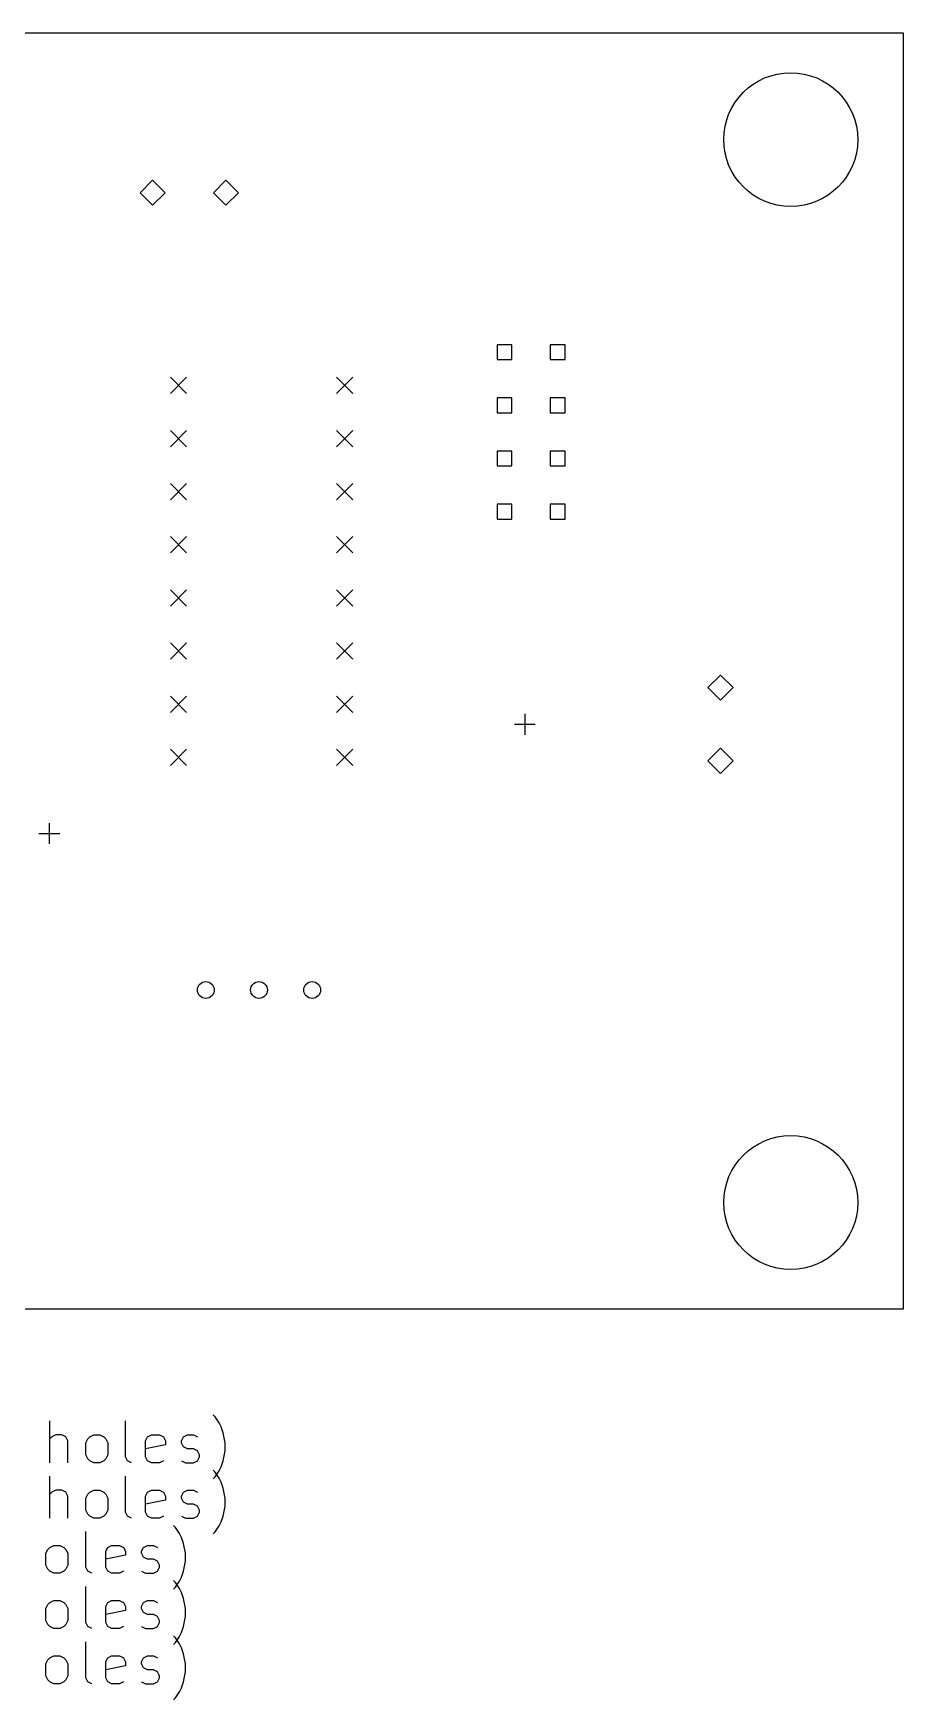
# Model space of a CAD drawing. Extents: x 1.55 to 4.85, y -6.92 to -3.79.
# Drawn here: x 3.208 to 4.845, y -6.923 to -3.788 of the extents above; entities that cross this region are included whole.
import ezdxf

# ---------------------------------------------------------------- set-up
doc = ezdxf.new("R2010")
doc.units = 0
doc.header["$MEASUREMENT"] = 0
doc.layers.add('BLACK', color=7, linetype='CONTINUOUS')

msp = doc.modelspace()

# ---------------------------------------------------------------- linework, layer by layer
at = {"layer": 'BLACK', "linetype": 'CONTINUOUS'}
for p, q in [((4.84508, -3.7876), (1.59508, -3.7876)), ((4.84508, -6.1876), (4.84508, -3.7876)), ((3.43268, -4.06398), (3.40906, -4.0876)), ((3.4563, -4.0876), (3.43268, -4.06398)), ((3.57047, -4.06398), (3.54685, -4.0876)), ((3.59409, -4.0876), (3.57047, -4.06398)), ((3.40906, -4.0876), (3.43268, -4.11122)), ((3.43268, -4.11122), (3.4563, -4.0876)), ((3.54685, -4.0876), (3.57047, -4.11122)), ((3.57047, -4.11122), (3.59409, -4.0876)), ((4.10821, -4.37368), (4.08037, -4.37368)), ((4.08037, -4.37368), (4.08037, -4.40152)), ((4.10821, -4.40152), (4.10821, -4.37368)), ((4.20821, -4.37368), (4.18037, -4.37368)), ((4.18037, -4.37368), (4.18037, -4.40152)), ((4.20821, -4.40152), (4.20821, -4.37368)), ((4.08037, -4.40152), (4.10821, -4.40152)), ((4.18037, -4.40152), (4.20821, -4.40152)), ((3.46594, -4.43465), (3.49665, -4.46535)), ((3.49665, -4.43465), (3.46594, -4.46535)), ((3.77854, -4.43465), (3.80925, -4.46535)), ((3.80925, -4.43465), (3.77854, -4.46535)), ((4.10821, -4.47368), (4.08037, -4.47368)), ((4.08037, -4.47368), (4.08037, -4.50152)), ((4.10821, -4.50152), (4.10821, -4.47368)), ((4.20821, -4.47368), (4.18037, -4.47368)), ((4.18037, -4.47368), (4.18037, -4.50152)), ((4.20821, -4.50152), (4.20821, -4.47368)), ((4.08037, -4.50152), (4.10821, -4.50152)), ((4.18037, -4.50152), (4.20821, -4.50152)), ((3.46594, -4.53465), (3.49665, -4.56535)), ((3.49665, -4.53465), (3.46594, -4.56535)), ((3.77854, -4.53465), (3.80925, -4.56535)), ((3.80925, -4.53465), (3.77854, -4.56535)), ((4.10821, -4.57368), (4.08037, -4.57368)), ((4.08037, -4.57368), (4.08037, -4.60152)), ((4.10821, -4.60152), (4.10821, -4.57368)), ((4.20821, -4.57368), (4.18037, -4.57368)), ((4.18037, -4.57368), (4.18037, -4.60152)), ((4.20821, -4.60152), (4.20821, -4.57368)), ((4.08037, -4.60152), (4.10821, -4.60152)), ((4.18037, -4.60152), (4.20821, -4.60152)), ((3.46594, -4.63465), (3.49665, -4.66535)), ((3.49665, -4.63465), (3.46594, -4.66535)), ((3.77854, -4.63465), (3.80925, -4.66535)), ((3.80925, -4.63465), (3.77854, -4.66535)), ((4.10821, -4.67368), (4.08037, -4.67368)), ((4.08037, -4.67368), (4.08037, -4.70152)), ((4.08037, -4.70152), (4.10821, -4.70152)), ((4.10821, -4.70152), (4.10821, -4.67368)), ((4.20821, -4.67368), (4.18037, -4.67368)), ((4.18037, -4.67368), (4.18037, -4.70152)), ((4.18037, -4.70152), (4.20821, -4.70152)), ((4.20821, -4.70152), (4.20821, -4.67368)), ((3.46594, -4.73465), (3.49665, -4.76535)), ((3.49665, -4.73465), (3.46594, -4.76535)), ((3.77854, -4.73465), (3.80925, -4.76535)), ((3.80925, -4.73465), (3.77854, -4.76535)), ((3.46594, -4.83465), (3.49665, -4.86535)), ((3.49665, -4.83465), (3.46594, -4.86535)), ((3.77854, -4.83465), (3.80925, -4.86535)), ((3.80925, -4.83465), (3.77854, -4.86535)), ((3.46594, -4.93465), (3.49665, -4.96535)), ((3.49665, -4.93465), (3.46594, -4.96535)), ((3.77854, -4.93465), (3.80925, -4.96535)), ((3.80925, -4.93465), (3.77854, -4.96535)), ((4.50059, -4.99508), (4.47697, -5.0187)), ((4.52421, -5.0187), (4.50059, -4.99508)), ((3.46594, -5.03465), (3.49665, -5.06535)), ((3.49665, -5.03465), (3.46594, -5.06535)), ((3.77854, -5.03465), (3.80925, -5.06535)), ((3.80925, -5.03465), (3.77854, -5.06535)), ((4.47697, -5.0187), (4.50059, -5.04232)), ((4.50059, -5.04232), (4.52421, -5.0187)), ((4.13268, -5.06791), (4.13268, -5.10728)), ((4.11299, -5.0876), (4.15236, -5.0876)), ((3.46594, -5.13465), (3.49665, -5.16535)), ((3.49665, -5.13465), (3.46594, -5.16535)), ((3.77854, -5.13465), (3.80925, -5.16535)), ((3.80925, -5.13465), (3.77854, -5.16535)), ((4.50059, -5.13287), (4.47697, -5.1565)), ((4.52421, -5.1565), (4.50059, -5.13287)), ((4.47697, -5.1565), (4.50059, -5.18012)), ((4.50059, -5.18012), (4.52421, -5.1565)), ((3.2185, -5.29311), (3.25787, -5.29311)), ((3.23819, -5.27343), (3.23819, -5.3128)), ((1.59508, -6.1876), (4.84508, -6.1876)), ((3.55055, -6.39092), (3.5468, -6.38717)), ((3.55805, -6.40217), (3.55055, -6.39092)), ((3.23934, -6.47716), (3.23934, -6.39842)), ((3.25059, -6.42466), (3.24309, -6.42841)), ((3.26184, -6.42466), (3.25059, -6.42466)), ((3.26934, -6.42841), (3.26184, -6.42466)), ((3.31433, -6.42841), (3.32183, -6.42466)), ((3.32183, -6.42466), (3.33308, -6.42466)), ((3.33308, -6.42466), (3.34058, -6.42841)), ((3.38182, -6.46591), (3.38182, -6.39842)), ((3.42307, -6.42841), (3.43057, -6.42466)), ((3.43057, -6.42466), (3.44557, -6.42466)), ((3.44557, -6.42466), (3.45307, -6.42841)), ((3.49056, -6.42841), (3.49806, -6.42466)), ((3.49806, -6.42466), (3.50931, -6.42466)), ((3.50931, -6.42466), (3.51681, -6.42841)), ((3.5618, -6.40966), (3.55805, -6.40217)), ((3.56555, -6.42091), (3.5618, -6.40966)), ((3.5693, -6.43966), (3.56555, -6.42091)), ((3.24309, -6.42841), (3.23934, -6.43216)), ((3.27309, -6.43591), (3.26934, -6.42841)), ((3.27309, -6.47716), (3.27309, -6.43591)), ((3.30683, -6.43966), (3.31058, -6.43216)), ((3.30683, -6.46216), (3.30683, -6.43966)), ((3.31058, -6.43216), (3.31433, -6.42841)), ((3.34058, -6.42841), (3.34433, -6.43216)), ((3.34433, -6.43216), (3.34808, -6.43966)), ((3.34808, -6.43966), (3.34808, -6.46216)), ((3.41932, -6.43591), (3.42307, -6.42841)), ((3.41932, -6.46591), (3.41932, -6.43591)), ((3.45681, -6.44341), (3.41932, -6.45091)), ((3.45307, -6.42841), (3.45681, -6.43591)), ((3.45681, -6.43591), (3.45681, -6.44341)), ((3.48681, -6.43591), (3.49056, -6.42841)), ((3.48681, -6.43966), (3.48681, -6.43591)), ((3.49056, -6.44716), (3.48681, -6.43966)), ((3.49806, -6.45091), (3.49056, -6.44716)), ((3.50931, -6.45091), (3.49806, -6.45091)), ((3.51681, -6.45466), (3.50931, -6.45091)), ((3.52056, -6.46216), (3.51681, -6.45466)), ((3.56555, -6.47341), (3.5693, -6.45466)), ((3.5693, -6.45466), (3.5693, -6.43966)), ((3.31058, -6.46966), (3.30683, -6.46216)), ((3.31433, -6.47341), (3.31058, -6.46966)), ((3.32183, -6.47716), (3.31433, -6.47341)), ((3.33308, -6.47716), (3.32183, -6.47716)), ((3.34058, -6.47341), (3.33308, -6.47716)), ((3.34433, -6.46966), (3.34058, -6.47341)), ((3.34808, -6.46216), (3.34433, -6.46966)), ((3.38557, -6.47341), (3.38182, -6.46591)), ((3.39307, -6.47716), (3.38557, -6.47341)), ((3.42307, -6.47341), (3.41932, -6.46591)), ((3.43057, -6.47716), (3.42307, -6.47341)), ((3.44557, -6.47716), (3.43057, -6.47716)), ((3.45307, -6.47341), (3.44557, -6.47716)), ((3.48681, -6.47341), (3.49431, -6.47716)), ((3.49431, -6.47716), (3.50931, -6.47716)), ((3.50931, -6.47716), (3.51681, -6.47341)), ((3.51681, -6.47341), (3.52056, -6.46591)), ((3.52056, -6.46591), (3.52056, -6.46216)), ((3.55805, -6.49215), (3.5618, -6.48466)), ((3.5618, -6.48466), (3.56555, -6.47341)), ((3.23934, -6.58109), (3.23934, -6.50235)), ((3.38182, -6.56984), (3.38182, -6.50235)), ((3.55055, -6.49485), (3.5468, -6.4911)), ((3.5468, -6.50715), (3.55055, -6.5034)), ((3.55055, -6.5034), (3.55805, -6.49215)), ((3.55805, -6.5061), (3.55055, -6.49485)), ((3.5618, -6.5136), (3.55805, -6.5061)), ((3.56555, -6.52485), (3.5618, -6.5136)), ((3.24309, -6.53235), (3.23934, -6.5361)), ((3.25059, -6.5286), (3.24309, -6.53235)), ((3.26184, -6.5286), (3.25059, -6.5286)), ((3.26934, -6.53235), (3.26184, -6.5286)), ((3.27309, -6.53985), (3.26934, -6.53235)), ((3.27309, -6.58109), (3.27309, -6.53985)), ((3.30683, -6.5436), (3.31058, -6.5361)), ((3.30683, -6.56609), (3.30683, -6.5436)), ((3.31058, -6.5361), (3.31433, -6.53235)), ((3.31433, -6.53235), (3.32183, -6.5286)), ((3.32183, -6.5286), (3.33308, -6.5286)), ((3.33308, -6.5286), (3.34058, -6.53235)), ((3.34058, -6.53235), (3.34433, -6.5361)), ((3.34433, -6.5361), (3.34808, -6.5436)), ((3.34808, -6.5436), (3.34808, -6.56609)), ((3.41932, -6.53985), (3.42307, -6.53235)), ((3.41932, -6.56984), (3.41932, -6.53985)), ((3.45681, -6.54735), (3.41932, -6.55485)), ((3.42307, -6.53235), (3.43057, -6.5286)), ((3.43057, -6.5286), (3.44557, -6.5286)), ((3.44557, -6.5286), (3.45307, -6.53235)), ((3.45307, -6.53235), (3.45681, -6.53985)), ((3.45681, -6.53985), (3.45681, -6.54735)), ((3.48681, -6.53985), (3.49056, -6.53235)), ((3.48681, -6.5436), (3.48681, -6.53985)), ((3.49056, -6.5511), (3.48681, -6.5436)), ((3.49056, -6.53235), (3.49806, -6.5286)), ((3.49806, -6.55485), (3.49056, -6.5511)), ((3.49806, -6.5286), (3.50931, -6.5286)), ((3.50931, -6.5286), (3.51681, -6.53235)), ((3.5693, -6.5436), (3.56555, -6.52485)), ((3.5693, -6.5586), (3.5693, -6.5436)), ((3.31058, -6.57359), (3.30683, -6.56609)), ((3.31433, -6.57734), (3.31058, -6.57359)), ((3.32183, -6.58109), (3.31433, -6.57734)), ((3.33308, -6.58109), (3.32183, -6.58109)), ((3.34058, -6.57734), (3.33308, -6.58109)), ((3.34433, -6.57359), (3.34058, -6.57734)), ((3.34808, -6.56609), (3.34433, -6.57359)), ((3.38557, -6.57734), (3.38182, -6.56984)), ((3.39307, -6.58109), (3.38557, -6.57734)), ((3.42307, -6.57734), (3.41932, -6.56984)), ((3.43057, -6.58109), (3.42307, -6.57734)), ((3.44557, -6.58109), (3.43057, -6.58109)), ((3.45307, -6.57734), (3.44557, -6.58109)), ((3.48681, -6.57734), (3.49431, -6.58109)), ((3.49431, -6.58109), (3.50931, -6.58109)), ((3.50931, -6.55485), (3.49806, -6.55485)), ((3.51681, -6.5586), (3.50931, -6.55485)), ((3.50931, -6.58109), (3.51681, -6.57734)), ((3.52056, -6.56609), (3.51681, -6.5586)), ((3.51681, -6.57734), (3.52056, -6.56984)), ((3.52056, -6.56984), (3.52056, -6.56609)), ((3.5618, -6.58859), (3.56555, -6.57734)), ((3.56555, -6.57734), (3.5693, -6.5586)), ((3.30683, -6.67378), (3.30683, -6.60629)), ((3.47556, -6.59879), (3.47181, -6.59504)), ((3.48306, -6.61004), (3.47556, -6.59879)), ((3.48681, -6.61754), (3.48306, -6.61004)), ((3.5468, -6.61109), (3.55055, -6.60734)), ((3.55055, -6.60734), (3.55805, -6.59609)), ((3.55805, -6.59609), (3.5618, -6.58859)), ((3.23184, -6.64753), (3.23559, -6.64004)), ((3.23559, -6.64004), (3.23934, -6.63629)), ((3.23934, -6.63629), (3.24684, -6.63254)), ((3.24684, -6.63254), (3.25809, -6.63254)), ((3.25809, -6.63254), (3.26559, -6.63629)), ((3.26559, -6.63629), (3.26934, -6.64004)), ((3.26934, -6.64004), (3.27309, -6.64753)), ((3.34433, -6.64379), (3.34808, -6.63629)), ((3.34433, -6.67378), (3.34433, -6.64379)), ((3.34808, -6.63629), (3.35558, -6.63254)), ((3.35558, -6.63254), (3.37058, -6.63254)), ((3.37058, -6.63254), (3.37807, -6.63629)), ((3.37807, -6.63629), (3.38182, -6.64379)), ((3.38182, -6.64379), (3.38182, -6.65128)), ((3.41182, -6.64379), (3.41557, -6.63629)), ((3.41182, -6.64753), (3.41182, -6.64379)), ((3.41557, -6.63629), (3.42307, -6.63254)), ((3.42307, -6.63254), (3.43432, -6.63254)), ((3.43432, -6.63254), (3.44182, -6.63629)), ((3.49056, -6.62879), (3.48681, -6.61754)), ((3.49431, -6.64753), (3.49056, -6.62879)), ((3.23184, -6.67003), (3.23184, -6.64753)), ((3.23559, -6.67753), (3.23184, -6.67003)), ((3.23934, -6.68128), (3.23559, -6.67753)), ((3.26934, -6.67753), (3.26559, -6.68128)), ((3.27309, -6.67003), (3.26934, -6.67753)), ((3.27309, -6.64753), (3.27309, -6.67003)), ((3.31058, -6.68128), (3.30683, -6.67378)), ((3.38182, -6.65128), (3.34433, -6.65878)), ((3.34808, -6.68128), (3.34433, -6.67378)), ((3.41557, -6.65503), (3.41182, -6.64753)), ((3.42307, -6.65878), (3.41557, -6.65503)), ((3.43432, -6.65878), (3.42307, -6.65878)), ((3.44182, -6.66253), (3.43432, -6.65878)), ((3.44557, -6.67003), (3.44182, -6.66253)), ((3.44182, -6.68128), (3.44557, -6.67378)), ((3.44557, -6.67378), (3.44557, -6.67003)), ((3.49056, -6.68128), (3.49431, -6.66253)), ((3.49431, -6.66253), (3.49431, -6.64753)), ((3.24684, -6.68503), (3.23934, -6.68128)), ((3.25809, -6.68503), (3.24684, -6.68503)), ((3.26559, -6.68128), (3.25809, -6.68503)), ((3.31808, -6.68503), (3.31058, -6.68128)), ((3.35558, -6.68503), (3.34808, -6.68128)), ((3.37058, -6.68503), (3.35558, -6.68503)), ((3.37807, -6.68128), (3.37058, -6.68503)), ((3.41182, -6.68128), (3.41932, -6.68503)), ((3.41932, -6.68503), (3.43432, -6.68503)), ((3.43432, -6.68503), (3.44182, -6.68128)), ((3.47556, -6.70273), (3.47181, -6.69898)), ((3.47556, -6.71128), (3.48306, -6.70003)), ((3.48306, -6.71398), (3.47556, -6.70273)), ((3.48306, -6.70003), (3.48681, -6.69253)), ((3.48681, -6.69253), (3.49056, -6.68128)), ((3.23559, -6.74397), (3.23934, -6.74022)), ((3.23934, -6.74022), (3.24684, -6.73647)), ((3.24684, -6.73647), (3.25809, -6.73647)), ((3.25809, -6.73647), (3.26559, -6.74022)), ((3.26559, -6.74022), (3.26934, -6.74397)), ((3.30683, -6.77772), (3.30683, -6.71023)), ((3.34433, -6.74772), (3.34808, -6.74022)), ((3.34808, -6.74022), (3.35558, -6.73647)), ((3.35558, -6.73647), (3.37058, -6.73647)), ((3.37058, -6.73647), (3.37807, -6.74022)), ((3.37807, -6.74022), (3.38182, -6.74772)), ((3.41182, -6.74772), (3.41557, -6.74022)), ((3.41557, -6.74022), (3.42307, -6.73647)), ((3.42307, -6.73647), (3.43432, -6.73647)), ((3.43432, -6.73647), (3.44182, -6.74022)), ((3.47181, -6.71503), (3.47556, -6.71128)), ((3.48681, -6.72148), (3.48306, -6.71398)), ((3.49056, -6.73272), (3.48681, -6.72148)), ((3.49431, -6.75147), (3.49056, -6.73272)), ((3.23184, -6.75147), (3.23559, -6.74397)), ((3.23184, -6.77397), (3.23184, -6.75147)), ((3.26934, -6.74397), (3.27309, -6.75147)), ((3.27309, -6.75147), (3.27309, -6.77397)), ((3.34433, -6.77772), (3.34433, -6.74772)), ((3.38182, -6.75522), (3.34433, -6.76272)), ((3.38182, -6.74772), (3.38182, -6.75522)), ((3.41182, -6.75147), (3.41182, -6.74772)), ((3.41557, -6.75897), (3.41182, -6.75147)), ((3.42307, -6.76272), (3.41557, -6.75897)), ((3.43432, -6.76272), (3.42307, -6.76272)), ((3.44182, -6.76647), (3.43432, -6.76272)), ((3.44557, -6.77397), (3.44182, -6.76647)), ((3.49056, -6.78522), (3.49431, -6.76647)), ((3.49431, -6.76647), (3.49431, -6.75147)), ((3.23559, -6.78147), (3.23184, -6.77397)), ((3.23934, -6.78522), (3.23559, -6.78147)), ((3.24684, -6.78897), (3.23934, -6.78522)), ((3.25809, -6.78897), (3.24684, -6.78897)), ((3.26559, -6.78522), (3.25809, -6.78897)), ((3.26934, -6.78147), (3.26559, -6.78522)), ((3.27309, -6.77397), (3.26934, -6.78147)), ((3.31058, -6.78522), (3.30683, -6.77772)), ((3.31808, -6.78897), (3.31058, -6.78522)), ((3.34808, -6.78522), (3.34433, -6.77772)), ((3.35558, -6.78897), (3.34808, -6.78522)), ((3.37058, -6.78897), (3.35558, -6.78897)), ((3.37807, -6.78522), (3.37058, -6.78897)), ((3.41182, -6.78522), (3.41932, -6.78897)), ((3.41932, -6.78897), (3.43432, -6.78897)), ((3.43432, -6.78897), (3.44182, -6.78522)), ((3.44182, -6.78522), (3.44557, -6.77772)), ((3.44557, -6.77772), (3.44557, -6.77397)), ((3.47556, -6.80666), (3.47181, -6.80292)), ((3.48306, -6.80397), (3.48681, -6.79647)), ((3.48681, -6.79647), (3.49056, -6.78522)), ((3.30683, -6.88166), (3.30683, -6.81416)), ((3.47181, -6.81896), (3.47556, -6.81521)), ((3.47556, -6.81521), (3.48306, -6.80397)), ((3.48306, -6.81791), (3.47556, -6.80666)), ((3.48681, -6.82541), (3.48306, -6.81791)), ((3.49056, -6.83666), (3.48681, -6.82541)), ((3.23184, -6.85541), (3.23559, -6.84791)), ((3.23184, -6.87791), (3.23184, -6.85541)), ((3.23559, -6.84791), (3.23934, -6.84416)), ((3.23934, -6.84416), (3.24684, -6.84041)), ((3.24684, -6.84041), (3.25809, -6.84041)), ((3.25809, -6.84041), (3.26559, -6.84416)), ((3.26559, -6.84416), (3.26934, -6.84791)), ((3.26934, -6.84791), (3.27309, -6.85541)), ((3.27309, -6.85541), (3.27309, -6.87791)), ((3.34433, -6.85166), (3.34808, -6.84416)), ((3.34433, -6.88166), (3.34433, -6.85166)), ((3.38182, -6.85916), (3.34433, -6.86666)), ((3.34808, -6.84416), (3.35558, -6.84041)), ((3.35558, -6.84041), (3.37058, -6.84041)), ((3.37058, -6.84041), (3.37807, -6.84416)), ((3.37807, -6.84416), (3.38182, -6.85166)), ((3.38182, -6.85166), (3.38182, -6.85916)), ((3.41182, -6.85166), (3.41557, -6.84416)), ((3.41182, -6.85541), (3.41182, -6.85166)), ((3.41557, -6.86291), (3.41182, -6.85541)), ((3.41557, -6.84416), (3.42307, -6.84041)), ((3.42307, -6.86666), (3.41557, -6.86291)), ((3.42307, -6.84041), (3.43432, -6.84041)), ((3.43432, -6.84041), (3.44182, -6.84416)), ((3.49431, -6.85541), (3.49056, -6.83666)), ((3.49431, -6.87041), (3.49431, -6.85541)), ((3.23559, -6.8854), (3.23184, -6.87791)), ((3.23934, -6.88915), (3.23559, -6.8854)), ((3.24684, -6.8929), (3.23934, -6.88915)), ((3.25809, -6.8929), (3.24684, -6.8929)), ((3.26559, -6.88915), (3.25809, -6.8929)), ((3.26934, -6.8854), (3.26559, -6.88915)), ((3.27309, -6.87791), (3.26934, -6.8854)), ((3.31058, -6.88915), (3.30683, -6.88166)), ((3.31808, -6.8929), (3.31058, -6.88915)), ((3.34808, -6.88915), (3.34433, -6.88166)), ((3.35558, -6.8929), (3.34808, -6.88915)), ((3.37058, -6.8929), (3.35558, -6.8929)), ((3.37807, -6.88915), (3.37058, -6.8929)), ((3.41182, -6.88915), (3.41932, -6.8929)), ((3.41932, -6.8929), (3.43432, -6.8929)), ((3.43432, -6.86666), (3.42307, -6.86666)), ((3.44182, -6.87041), (3.43432, -6.86666)), ((3.43432, -6.8929), (3.44182, -6.88915)), ((3.44557, -6.87791), (3.44182, -6.87041)), ((3.44182, -6.88915), (3.44557, -6.88166)), ((3.44557, -6.88166), (3.44557, -6.87791)), ((3.48681, -6.9004), (3.49056, -6.88915)), ((3.49056, -6.88915), (3.49431, -6.87041)), ((3.47181, -6.9229), (3.47556, -6.91915)), ((3.47556, -6.91915), (3.48306, -6.9079)), ((3.48306, -6.9079), (3.48681, -6.9004))]:
    msp.add_line(p, q, dxfattribs=at)
at = {"layer": 'BLACK'}
for centre, radius in [((4.63268, -3.9876), 0.12598), ((3.53268, -5.5876), 0.01575), ((3.63268, -5.5876), 0.01575), ((3.73268, -5.5876), 0.01575), ((4.63268, -5.9876), 0.12598)]:
    msp.add_circle(centre, radius, dxfattribs=at)

doc.saveas('drawing.dxf')
